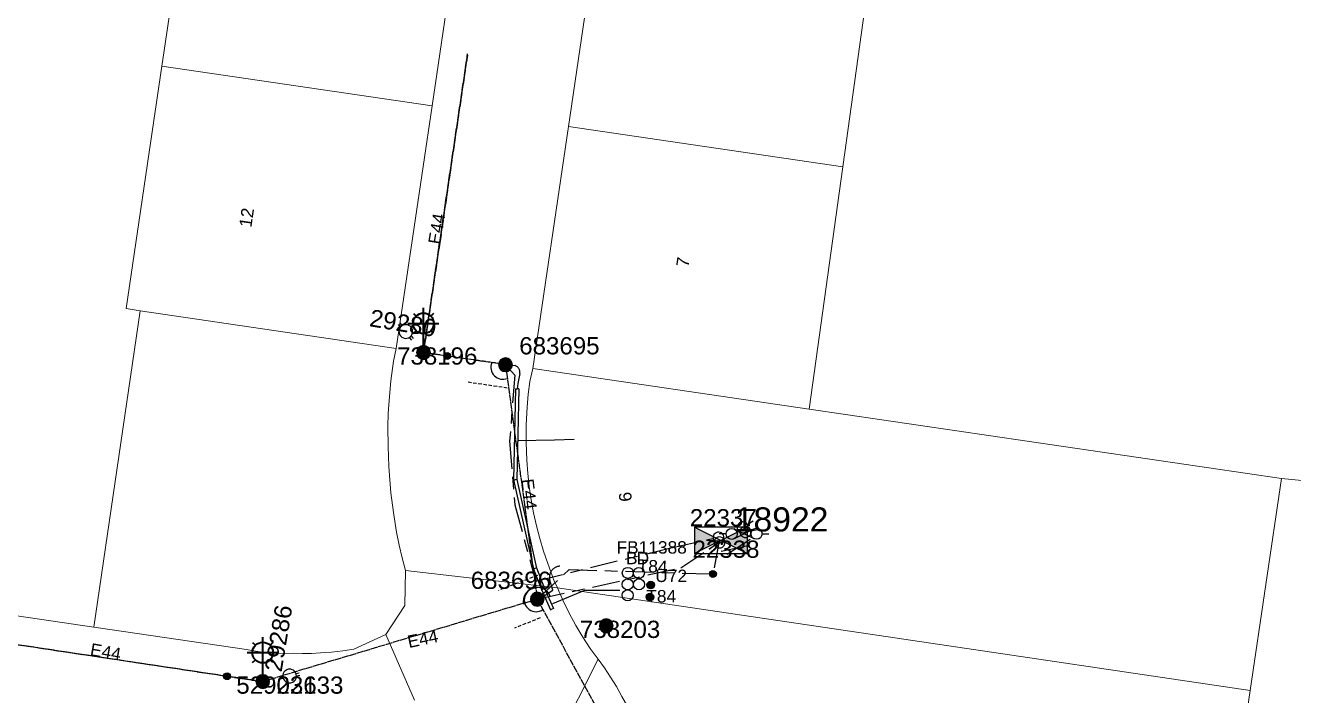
# Model space of a CAD drawing. Header units: metres. Extents: x 305195 to 306755, y 6261447 to 6263623.
# Drawn here: x 306261.3 to 306445.3, y 6262517.3 to 6262614.5 of the extents above; entities that cross this region are included whole.
import ezdxf
from ezdxf.enums import TextEntityAlignment as Align

# ---------------------------------------------------------------- set-up
doc = ezdxf.new("R2010")
doc.units = ezdxf.units.M
for name, pattern in [('Cable Exist OH', [1, 1, 0]), ('Cable Exist UG', [8.2, 4, -1.2, 1.8, -1.2]), ('DASHED', [0.75, 0.5, -0.25])]:
    doc.linetypes.add(name, pattern=pattern)
doc.layers.get('0').update_dxf_attribs({"color": 6})
for name, color, linetype, lineweight in [('Cadastre Buildings_SP_EXT', 9, 'Continuous', 5), ('Cadastre Land Parcels_SP_EXT', 9, 'Continuous', 5), ('Cadastre Roads_SP_EXT', 9, 'Continuous', 5)]:
    doc.layers.add(name, color=color, linetype=linetype, lineweight=lineweight)
for name, color, linetype in [('Duct_SP_EXT', 7, 'Continuous'), ('Equip_HV_EXT', 7, 'Continuous'), ('Equip_LV_EXT', 7, 'Continuous'), ('Equip_SP_HV_EXT', 7, 'Continuous'), ('Equip_SP_LV_EXT', 7, 'Continuous'), ('Equip_SP_SL_EXT', 7, 'Continuous'), ('Mains_HV_EXT', 7, 'Continuous'), ('Mains_LV_EXT', 7, 'Continuous'), ('Sub_SP_EXT', 7, 'Continuous'), ('SupportsOH_SP_TR_HV_LV_SL_EXT', 7, 'Continuous'), ('Trench_SP_EXT', 7, 'Continuous')]:
    doc.layers.add(name, color=color, linetype=linetype)
doc.layers.add('UNKNOWN_FEATURES', color=1, linetype='DASHED', plot=False)
doc.styles.add('iecARIAL', font='arial.ttf', dxfattribs={"height": 2})
doc.styles.add('POLE_LABEL', font='arial.ttf')
doc.styles.get("Standard").update_dxf_attribs({"font": 'arial.ttf'})
doc.styles.add('SWITCH_LABEL', font='arial.ttf', dxfattribs={"height": 2.5})

# ---------------------------------------------------------------- blocks, each defined once
blk = doc.blocks.new('SUB_PADMOUNT_EXT')
for points in [[(0, 0), (-3.84, 1.92), (-3.84, -1.92)], [(0, 0), (3.84, 1.92), (3.84, -1.92)]]:
    blk.add_hatch(color=256).paths.add_polyline_path(points)
for p, q in [((3.84, 1.92), (-3.84, -1.92)), ((-3.84, 1.92), (3.84, -1.92))]:
    blk.add_line(p, q)
blk.add_lwpolyline([(-3.84, -1.92), (3.84, -1.92), (3.84, 1.92), (-3.84, 1.92)], close=True)
for tag, height, flags, p in [('ASSET_NUM', 3.5, 8, (2, 2)), ('STREET_CODE', 0.2, 9, (1.5, 0)), ('CONSTRUCTED_VOLTAGE', 0.2, 9, (1.5, -0.2)), ('OPERATING_VOLTAGE', 0.2, 9, (1.5, -0.6)), ('ORIENTATION', 0.2, 9, (1.5, -0.8)), ('OWNED_BY', 0.2, 9, (1.5, -1)), ('OPERATED_BY', 0.2, 9, (1.5, -1.2)), ('SECONDARY_VOLTAGE', 0.2, 9, (1.5, -1.6)), ('STATE', 0.2, 9, (1.5, -1.8)), ('NO_PHASES', 0.2, 9, (1.5, -0.4)), ('MAINTAINED_BY', 0.2, 9, (1.5, -1.4)), ('SUBSTATION_TYPE', 0.2, 9, (1.5, -2.2)), ('STREETNAME', 0.2, 9, (1.5, -3)), ('SUBURB', 0.2, 9, (1.5, -3.2)), ('Z', 0.2, 1, (1.5, -3.6)), ('PARENT', 0.2, 9, (1.5, -2)), ('USAGE', 0.2, 9, (1.5, -2.4)), ('LEGEND', 0.2, 9, (1.5, -2.6)), ('LOCATION', 0.2, 9, (1.5, -2.8)), ('NOTES', 0.2, 9, (1.5, -3.4))]:
    blk.add_attdef(tag, text='', height=height, dxfattribs=dict(flags=flags)).set_placement(p, align=Align.MIDDLE_LEFT)
blk = doc.blocks.new('DUCT_EXT')
blk.add_circle((0, 0.8), 0.8)
at = {"flags": 1}
blk.add_attdef('Z', (0, 0), '', height=0.2, dxfattribs=at)
at = {"flags": 9}
for tag, p in [('DUCT_CODE', (0, 0)), ('XSECT_TYPE', (0, -0.2)), ('STATE', (0, -0.6)), ('FB_REFERENCE', (0, -0.4)), ('NOTES', (0, -0.8))]:
    blk.add_attdef(tag, text='', height=0.2, dxfattribs=at).set_placement(p, align=Align.MIDDLE_LEFT)
blk = doc.blocks.new('LV_OH_LINKS_OPEN_EXT')
for p, q in [((-0.17, 4.97), (-0.17, 5.46)), ((0.17, 4.97), (0.17, 5.46)), ((-0.17, 3), (-0.17, 2.5)), ((0.17, 3), (0.17, 2.5))]:
    blk.add_line(p, q)
blk.add_lwpolyline([(0, 2.99, 1), (0, 4.98, 1)], format="xyb", close=True)
at = {"flags": 9}
for tag, p in [('ACTUAL_STATUS', (0, 0)), ('CONSTRUCTED_VOLTAGE', (0, -0.2)), ('OPERATING_VOLTAGE', (0, -0.6)), ('ORIENTATION', (0, -0.8)), ('OWNED_BY', (0, -1)), ('STATE', (0, -1.2)), ('SWITCH_TYPE', (0, -1.4)), ('NO_PHASES', (0, -0.4)), ('USAGE', (0, -1.6)), ('LEGEND', (0, -1.8)), ('NOTES', (0, -2))]:
    blk.add_attdef(tag, text='', height=0.2, dxfattribs=at).set_placement(p, align=Align.MIDDLE_LEFT)
at = {"flags": 1}
blk.add_attdef('Z', (0, 0), '', height=0.2, dxfattribs=at)
blk = doc.blocks.new('SL_LANTERN_EXT')
at = {"lineweight": 40}
for p, q in [((-1.46, 5.68), (-1.06, 5.28)), ((0, 1.97), (0, 6.47)), ((1.46, 5.68), (1.06, 5.28)), ((-2.25, 4.22), (2.25, 4.22)), ((-1.46, 2.76), (-1.06, 3.16)), ((0, 0), (0, 2.72)), ((1.46, 2.76), (1.06, 3.16))]:
    blk.add_line(p, q, dxfattribs=at)
blk.add_circle((0, 4.22), 1.5, dxfattribs=at)
at = {"style": 'iecARIAL', "flags": 8}
blk.add_attdef('ASSET_NUM', (1.5, 1.5), '', height=2.5, dxfattribs=at)
for tag, p, height, flags in [('OPERATING_VOLTAGE', (0.98, -1.65), 0.2, 9), ('ORIENTATION', (0.98, -1.85), 0.2, 9), ('CONSTRUCTED_VOLTAGE', (0.98, -0.65), 0.2, 9), ('CONTROL_TYPE', (0.98, -0.85), 0.2, 9), ('LANTERN_PURPOSE', (0.98, -1.05), 0.2, 9), ('LANTERN_TYPE', (0.98, -1.25), 0.2, 9), ('NO_PHASES', (0.98, -1.45), 0.2, 9), ('LNUMBER', (2.18, -3.25), 2.5, 8), ('OWNED_BY', (0.98, -2.05), 0.2, 9), ('STATE', (0.98, -2.25), 0.2, 9), ('USAGE', (0.98, -2.45), 0.2, 9), ('CEXIST', (0.98, -2.65), 0.2, 9), ('CNEW', (0.98, -2.85), 0.2, 9), ('CNUMBER', (0.98, -3.05), 0.2, 9), ('CREMOVE', (0.98, -3.25), 0.2, 9), ('CREPLACE', (0.98, -3.45), 0.2, 9), ('LKINGHEIGHT', (0.98, -3.65), 0.2, 9), ('LBRACKET', (0.98, -3.85), 0.2, 9), ('LBRACKETVOCAB', (0.98, -4.05), 0.2, 9), ('LCATEGORY', (0.98, -4.25), 0.2, 9), ('LCHARGE1', (0.98, -4.45), 0.2, 9), ('LCHARGE1PERCENT', (0.98, -4.65), 0.2, 9), ('LCHARGE2', (0.98, -4.85), 0.2, 9), ('LCHARGE2PERCENT', (0.98, -5.05), 0.2, 9), ('LCHARGE3', (0.98, -5.25), 0.2, 9), ('LCHARGE3PERCENT', (0.98, -5.45), 0.2, 9), ('LEXIST', (0.98, -5.65), 0.2, 9), ('LLAMP', (0.98, -5.85), 0.2, 9), ('LLAMPVOCAB', (0.98, -6.05), 0.2, 9), ('LMAST', (0.98, -6.25), 0.2, 9), ('LMASTVOCAB', (0.98, -6.45), 0.2, 9), ('LNEW', (0.98, -6.65), 0.2, 9), ('LANTNUMBER', (0.98, -6.85), 0.2, 9), ('LOUTREACH', (0.98, -7.25), 0.2, 9), ('LOUTREACHVOCAB', (0.98, -7.45), 0.2, 9), ('STREETNAME', (0.98, -9.25), 0.2, 9), ('LRATECODE', (0.98, -7.65), 0.2, 9), ('LREMOVE', (0.98, -7.85), 0.2, 9), ('LREPLACE', (0.98, -8.05), 0.2, 9), ('LTYPE', (0.98, -8.25), 0.2, 9), ('LTYPEVOCAB', (0.98, -8.45), 0.2, 9), ('LEGEND', (0.98, -8.65), 0.2, 9), ('LOCATION', (0.98, -8.85), 0.2, 9), ('NOTES', (0.98, -9.05), 0.2, 9), ('SUBURB', (0.98, -9.45), 0.2, 1)]:
    blk.add_attdef(tag, p, '', height=height, dxfattribs=dict(flags=flags))
blk = doc.blocks.new('POLE_EXT')
blk.add_hatch(color=256).paths.add_polyline_path([(-1, 0, 1), (1, 0, 1)])
blk.add_lwpolyline([(-1, 0, 1), (1, 0, 1)], format="xyb", close=True)
for tag, height, flags, p in [('pNumber', 2.5, 8, (-17.84, 2.07)), ('OWNED_BY', 0.2, 9, (1.35, -0.4)), ('SPECIAL_USE', 0.2, 9, (1.35, -0.8)), ('STATE', 0.2, 9, (1.35, -1)), ('cLV', 0.2, 9, (1.35, -1.4)), ('hDepth', 0.2, 9, (1.35, -1.6)), ('hDia', 0.2, 9, (1.35, -1.8)), ('PARENT', 0.2, 9, (1.35, -0.6)), ('USAGE', 0.2, 9, (1.35, -1.2)), ('cHV', 0.2, 9, (1.35, -2)), ('cLinedev', 0.2, 9, (1.35, -3.4)), ('LBRACKET', 0.2, 9, (1.35, -2.2)), ('LExisting', 0.2, 9, (1.35, -2.4)), ('LANTNUMBER', 0.2, 9, (1.35, -2.6)), ('LOther', 0.2, 9, (1.35, -2.8)), ('LRemove', 0.2, 9, (1.35, -3)), ('LEGEND', 0.2, 9, (1.35, -3.2)), ('LOCATION', 0.2, 9, (1.35, -3.6)), ('pExisting', 0.2, 9, (1.35, -3.8)), ('pFooting', 0.2, 9, (1.35, -4.4)), ('pNew', 0.2, 9, (1.35, -4.6)), ('pRelocate', 0.2, 9, (1.35, -5)), ('pRemove', 0.2, 9, (1.35, -5.2)), ('pReplace', 0.2, 9, (1.35, -5.4)), ('pStay', 0.2, 9, (1.35, -5.6)), ('PFNUMBER', 0.2, 9, (1.35, -4)), ('NEWPFNUMBER', 0.2, 9, (1.35, -4.2)), ('pType', 0.2, 9, (1.35, -5.8)), ('cspan', 0.2, 9, (1.35, -6)), ('STREETNAME', 0.2, 9, (1.35, -6.2)), ('SUBURB', 0.2, 9, (1.35, -6.4)), ('OPERATED_BY', 0.2, 9, (1.36, -7.01)), ('NOTES', 0.2, 9, (1.35, -6.6)), ('MAINTAINED_BY', 0.2, 9, (1.36, -6.81))]:
    blk.add_attdef(tag, text='', height=height, dxfattribs=dict(flags=flags)).set_placement(p, align=Align.MIDDLE_LEFT)
at = {"style": 'POLE_LABEL'}
for tag, height, flags, p in [('ASSET_NUM', 2.5, 8, (2, 2)), ('STRUCTURE_PLANT_NUMBER', 0.2, 9, (1.35, 0.03)), ('STREET_CODE', 0.2, 9, (1.35, -0.2))]:
    blk.add_attdef(tag, text='', height=height, dxfattribs=dict(at, flags=flags)).set_placement(p, align=Align.MIDDLE_LEFT)
at = {"flags": 1}
blk.add_attdef('Z', (1.35, -7.33), '', height=0.2, dxfattribs=at)
blk = doc.blocks.new('LV_UG_DFUSE_CLOSED_EXT')
for points in [[(1, 0), (0, 0)], [(5.04, 0.73), (2.16, -0.72)], [(5.05, -0.71), (2.16, 0.72)], [(6.2, 0.01), (7.2, 0.01)]]:
    blk.add_lwpolyline(points)
for centre in [(1.8, 0), (5.4, 0.01)]:
    blk.add_circle(centre, 0.8)
at = {"flags": 9}
for tag, p in [('ACTUAL_STATUS', (0, 0)), ('CONSTRUCTED_VOLTAGE', (0, -0.2)), ('OPERATING_VOLTAGE', (0, -0.6)), ('ORIENTATION', (0, -0.8)), ('STATE', (0, -1)), ('SWITCH_TYPE', (0, -1.2)), ('NO_PHASES', (0, -0.4)), ('USAGE', (0, -1.4)), ('NOTES', (0, -1.6))]:
    blk.add_attdef(tag, text='', height=0.2, dxfattribs=at).set_placement(p, align=Align.MIDDLE_LEFT)
at = {"flags": 1}
blk.add_attdef('Z', (0, 0), '', height=0.2, dxfattribs=at)
blk = doc.blocks.new('HV_USL_CLOSED_EXT')
blk.add_line((2.4, 5.5), (-2.4, 5.5))
blk.add_lwpolyline([(1.44, 5.5, 0.414214), (0, 6.94, 0.414214), (-1.44, 5.5)], format="xyb")
for tag, height, flags, p in [('ASSET_NUM', 2.5, 8, (2, 2)), ('STREET_CODE', 0.2, 9, (1.5, 0)), ('ACTUAL_STATUS', 0.2, 9, (1.5, -0.2)), ('CONSTRUCTED_VOLTAGE', 0.2, 9, (1.5, -0.4)), ('OPERATING_VOLTAGE', 0.2, 9, (1.5, -0.8)), ('ORIENTATION', 0.2, 9, (1.5, -1)), ('OWNED_BY', 0.2, 9, (1.5, -1.2)), ('OPERATED_BY', 0.2, 9, (1.5, -1.4)), ('STATE', 0.2, 9, (1.5, -1.8)), ('NO_PHASES', 0.2, 9, (1.5, -0.6)), ('MAINTAINED_BY', 0.2, 9, (1.5, -1.6)), ('SWITCH_TYPE', 0.2, 9, (1.5, -2)), ('STREETNAME', 0.2, 9, (1.5, -2.8)), ('SUBURB', 0.2, 9, (1.5, -3)), ('Z', 0.2, 1, (1.5, -3.6)), ('USAGE', 0.2, 9, (1.5, -2.2)), ('LEGEND', 0.2, 9, (1.5, -2.4)), ('LOCATION', 0.2, 9, (1.5, -2.6)), ('NOTES', 0.2, 9, (1.5, -3.2)), ('LABEL_ALIGNMENT', 0.2, 9, (1.5, -3.4))]:
    blk.add_attdef(tag, text='', height=height, dxfattribs=dict(flags=flags)).set_placement(p, align=Align.MIDDLE_LEFT)
blk = doc.blocks.new('SWG_HOLEC_SU_EXT')
blk.add_line((1.8, -2), (5.8, -2))
for points in [[(1, 0), (0, 0)], [(6.6, 0), (7.6, 0)]]:
    blk.add_lwpolyline(points)
for points in [[(1.8, -0.8, 1), (1.8, 0.8, 1)], [(5.8, -0.8, 1), (5.8, 0.8, 1)]]:
    blk.add_lwpolyline(points, format="xyb", close=True)
at = {"style": 'SWITCH_LABEL', "flags": 8}
blk.add_attdef('ASSET_NUM', text='', height=2.5, rotation=179.9544, dxfattribs=at).set_placement((-2.4, 0), align=Align.MIDDLE_LEFT)
at = {"flags": 1}
blk.add_attdef('Z', (0, 0), '', height=0.2, dxfattribs=at)
at = {"flags": 9}
for tag, p in [('ACTUAL_STATUS', (0, -0.4)), ('CONSTRUCTED_VOLTAGE', (0, -0.6)), ('OPERATING_VOLTAGE', (0, -1)), ('ORIENTATION', (0, -1.2)), ('OWNED_BY', (0, -1.4)), ('STATE', (0, -1.8)), ('NO_PHASES', (0, -0.8)), ('PARENT', (0, -1.6)), ('SWITCH_TYPE', (0, -2)), ('STREETNAME', (0, -2.6)), ('SUBURB', (0, -2.8)), ('USAGE', (0, -2.2)), ('LOCATION', (0, -2.4)), ('NOTES', (0, -3))]:
    blk.add_attdef(tag, text='', height=0.2, dxfattribs=at).set_placement(p, align=Align.MIDDLE_LEFT)
at = {"style": 'SWITCH_LABEL', "flags": 9}
blk.add_attdef('STREET_CODE', text='', height=0.2, dxfattribs=at).set_placement((0, -0.2), align=Align.MIDDLE_LEFT)
blk = doc.blocks.new('CABLE_LARGE_EXT')
h = blk.add_hatch(color=256)
edge = h.paths.add_edge_path()
edge.add_arc((0, 0.55), 0.55, 0, 360)
blk.add_circle((0, 0.55), 0.55)
at = {"flags": 1}
blk.add_attdef('Z', (0, 0), '', height=0.2, dxfattribs=at)
at = {"flags": 9}
for tag, p in [('COND_CODE', (0, 0)), ('STATE', (0, -0.4)), ('XSECT_SIZE', (0, -0.6)), ('FB_REFERENCE', (0, -0.2)), ('NOTES', (0, -0.8))]:
    blk.add_attdef(tag, text='', height=0.2, dxfattribs=at).set_placement(p, align=Align.MIDDLE_LEFT)
blk = doc.blocks.new('CONNECTOR_NODE_EXT')
h = blk.add_hatch(color=256)
edge = h.paths.add_edge_path()
edge.add_arc((0, 0), 0.5, 0, 360)
blk.add_circle((0, 0), 0.5)
at = {"flags": 1}
blk.add_attdef('Z', (0, 0), '', height=0.2, dxfattribs=at)
at = {"flags": 9}
for tag, p in [('CONNECTOR_TYPE', (0, 0)), ('CONSTRUCTED_VOLTAGE', (0, -0.2)), ('OPERATING_VOLTAGE', (0, -0.6)), ('ORIENTATION', (0, -0.8)), ('SUBTYPE', (0, -1)), ('NO_PHASES', (0, -0.4)), ('USAGE', (0, -1.2)), ('NOTES', (0, -1.4))]:
    blk.add_attdef(tag, text='', height=0.2, dxfattribs=at).set_placement(p, align=Align.MIDDLE_LEFT)

msp = doc.modelspace()

# ---------------------------------------------------------------- linework, layer by layer
at = {"layer": 'Cadastre Buildings_SP_EXT', "linetype": 'Continuous'}
msp.add_lwpolyline([(306305.73, 6262523.58), (306307.35, 6262523.76), (306308.97, 6262524.01), (306313.58, 6262526.13), (306316.36, 6262530.37), (306316.45, 6262535.44), (306315.96, 6262537.28), (306315.53, 6262539.13), (306315.16, 6262541.01), (306314.71, 6262543.85), (306314.34, 6262546.7), (306314.15, 6262548.61), (306314.02, 6262550.53), (306313.91, 6262553.41), (306313.89, 6262556.29), (306313.95, 6262558.2), (306314.06, 6262560.12), (306314.34, 6262562.97), (306314.7, 6262565.81), (306315.11, 6262567.66), (306277.94, 6262573.11), (306271.23, 6262527.21), (306293.36, 6262523.99), (306294.71, 6262523.73), (306296.07, 6262523.54), (306297.44, 6262523.42), (306298.81, 6262523.38), (306300.18, 6262523.42), (306301.49, 6262523.37), (306302.8, 6262523.4), (306304.11, 6262523.5), (306305.73, 6262523.58)], close=True, dxfattribs=at)
at = {"layer": 'Cadastre Land Parcels_SP_EXT', "linetype": 'Continuous'}
for points in [[(306281.11, 6262608.59), (306286.3, 6262643.76), (306290.63, 6262673.14), (306199.16, 6262686.6), (306217.03, 6262807.88), (306193.63, 6262811.13), (306189.36, 6262782.14), (306161.1, 6262590.28), (306148.31, 6262592.16), (306148.26, 6262592.17), (306143.71, 6262592.85), (306135.32, 6262594.11), (306128.62, 6262548.29), (306136.63, 6262547.08), (306140.88, 6262546.44), (306141.62, 6262546.33), (306194.37, 6262538.54), (306271.23, 6262527.21), (306277.94, 6262573.11), (306275.95, 6262573.43), (306281.11, 6262608.59)], [(306477.08, 6262772.08), (306405.96, 6262781.95), (306389.66, 6262664.46), (306384.77, 6262629.23), (306379.88, 6262594), (306375, 6262558.85), (306443.53, 6262548.76), (306447, 6262548.45), (306477.08, 6262772.08)], [(306320.29, 6262602.86), (306281.11, 6262608.59), (306275.95, 6262573.43), (306277.94, 6262573.11), (306315.11, 6262567.66), (306320.29, 6262602.86)], [(306379.88, 6262594), (306340.08, 6262599.87), (306334.9, 6262564.75), (306375, 6262558.85), (306379.88, 6262594)], [(306375, 6262558.85), (306334.9, 6262564.75), (306334.5, 6262562.88), (306334.26, 6262561), (306334.08, 6262559.11), (306333.97, 6262556.55), (306333.95, 6262554), (306334.02, 6262551.45), (306334.17, 6262549.53), (306334.39, 6262547.62), (306334.67, 6262545.71), (306335.03, 6262543.82), (306335.44, 6262541.94), (306335.93, 6262540.08), (306336.47, 6262538.24), (306337.08, 6262536.43), (306337.5, 6262535.23), (306337.97, 6262534.05), (306338.47, 6262532.9), (306438.97, 6262518.02), (306443.53, 6262548.76), (306375, 6262558.85)], [(306438.97, 6262518.02), (306338.47, 6262532.9), (306339.3, 6262531.05), (306340.18, 6262529.24), (306341.14, 6262527.48), (306342.15, 6262525.78), (306343.23, 6262524.14), (306344.37, 6262522.56), (306345.31, 6262521.29), (306346.2, 6262519.96), (306347.05, 6262518.59), (306347.84, 6262517.17), (306349.01, 6262515.06), (306350.09, 6262512.89), (306350.76, 6262511.44), (306351.39, 6262509.94), (306351.95, 6262508.42), (306352.52, 6262506.92), (306353.03, 6262505.39), (306353.49, 6262503.84), (306354.08, 6262501.52), (306354.6, 6262499.16), (306434.42, 6262487.33), (306438.97, 6262518.02)]]:
    msp.add_lwpolyline(points, close=True, dxfattribs=at)
msp.add_lwpolyline([(306706.71, 6262386.21), (306708.91, 6262401.2), (306713.36, 6262431.51), (306717.81, 6262461.78), (306719.89, 6262475.98), (306722.24, 6262491.94), (306725.31, 6262512.86), (306726.64, 6262521.96), (306720.82, 6262522.95), (306600.25, 6262534.05), (306447, 6262548.45), (306447, 6262548.45), (306443.53, 6262548.76), (306438.97, 6262518.02), (306434.42, 6262487.33), (306429.86, 6262456.65), (306425.31, 6262425.97), (306420.76, 6262395.3), (306418.13, 6262377.38)], dxfattribs=at)
at = {"layer": 'Cadastre Roads_SP_EXT', "linetype": 'Continuous'}
for points in [[(306325.49, 6262638.03), (306320.29, 6262602.86), (306315.11, 6262567.66), (306314.7, 6262565.81), (306314.34, 6262562.97), (306314.06, 6262560.12), (306313.95, 6262558.21), (306313.89, 6262556.29), (306313.91, 6262553.41), (306314.02, 6262550.53), (306314.15, 6262548.61), (306314.34, 6262546.7), (306314.71, 6262543.85), (306315.16, 6262541.01), (306315.53, 6262539.13), (306315.96, 6262537.28), (306316.45, 6262535.44), (306325.66, 6262534.38), (306338.47, 6262532.9), (306337.97, 6262534.05), (306337.5, 6262535.23), (306337.08, 6262536.43), (306336.47, 6262538.24), (306335.93, 6262540.08), (306335.44, 6262541.94), (306335.03, 6262543.82), (306334.67, 6262545.71), (306334.39, 6262547.62), (306334.17, 6262549.53), (306334.02, 6262551.45), (306333.95, 6262554), (306333.97, 6262556.55), (306334.08, 6262559.11), (306334.26, 6262561), (306334.5, 6262562.88), (306334.9, 6262564.75), (306340.08, 6262599.87), (306345.27, 6262635.06)], [(306317.73, 6262516.62), (306313.58, 6262526.13), (306308.97, 6262524.01), (306307.35, 6262523.76), (306305.73, 6262523.58), (306304.11, 6262523.5), (306302.8, 6262523.4), (306301.49, 6262523.37), (306300.18, 6262523.42), (306298.81, 6262523.38), (306297.44, 6262523.42), (306296.07, 6262523.54), (306294.71, 6262523.73), (306293.36, 6262523.99), (306271.23, 6262527.21), (306194.37, 6262538.54)], [(306347.84, 6262517.17), (306347.05, 6262518.59), (306346.2, 6262519.96), (306345.31, 6262521.29), (306344.37, 6262522.56), (306338.63, 6262511.18)]]:
    msp.add_lwpolyline(points, dxfattribs=at)
at = {"layer": 'Duct_SP_EXT'}
for p, q in [((306332.39, 6262561.79), (306332.09, 6262548.57)), ((306332.39, 6262561.79), (306332.63, 6262561.78)), ((306332.87, 6262561.78), (306332.57, 6262548.62)), ((306332.87, 6262561.78), (306332.63, 6262561.78)), ((306332.09, 6262548.57), (306332.33, 6262548.6)), ((306332.09, 6262548.57), (306334.99, 6262535.67)), ((306332.57, 6262548.62), (306332.33, 6262548.6)), ((306332.57, 6262548.62), (306335.45, 6262535.78)), ((306334.99, 6262535.67), (306335.22, 6262535.73)), ((306335, 6262535.64), (306335.22, 6262535.73)), ((306335, 6262535.64), (306336.15, 6262532.66)), ((306335.44, 6262535.81), (306335.22, 6262535.73)), ((306335.45, 6262535.78), (306335.22, 6262535.73)), ((306335.44, 6262535.81), (306336.59, 6262532.84)), ((306336.15, 6262532.66), (306336.37, 6262532.75)), ((306336.59, 6262532.84), (306336.37, 6262532.75)), ((306336.59, 6262532.84), (306337.89, 6262529.93)), ((306336.15, 6262532.66), (306337.46, 6262529.74)), ((306337.46, 6262529.74), (306337.68, 6262529.84)), ((306337.89, 6262529.93), (306337.68, 6262529.84))]:
    msp.add_line(p, q, dxfattribs=at)
at = {"layer": 'Duct_SP_EXT', "linetype": 'Continuous'}
msp.add_lwpolyline([(306340.93, 6262554.42), (306338.06, 6262554.36), (306332.69, 6262554.25)], dxfattribs=at)
at = {"layer": 'Duct_SP_EXT'}
msp.add_lwpolyline([(306347.52, 6262532.54), (306342.41, 6262532.54), (306337.76, 6262530.58)], dxfattribs=at)
at = {"layer": 'Mains_HV_EXT', "linetype": 'Cable Exist OH'}
for points in [[(306330.94, 6262565.29), (306319.05, 6262567.06), (306325.45, 6262610.39)], [(306295.73, 6262519.31), (306185.25, 6262535.84)], [(306335.56, 6262531.27), (306295.73, 6262519.31)], [(306335.56, 6262531.27), (306348.55, 6262507.42)]]:
    msp.add_lwpolyline(points, dxfattribs=at)
at = {"layer": 'Mains_HV_EXT', "linetype": 'Cable Exist UG'}
for points in [[(306330.94, 6262565.29), (306332.28, 6262563.76), (306331.55, 6262554.19), (306332.3, 6262544.96), (306335.31, 6262533.91), (306355.18, 6262538.78), (306360.08, 6262539.84), (306361.96, 6262539.75)], [(306335.56, 6262531.27), (306356.36, 6262535.84), (306360.48, 6262538.53), (306362.2, 6262539.8)]]:
    msp.add_lwpolyline(points, dxfattribs=at)
at = {"layer": 'Mains_HV_EXT', "linetype": 'Continuous'}
msp.add_lwpolyline([(306337.45, 6262531.68, 0.925461), (306333.55, 6262530.55)], format="xyb", dxfattribs=at)
at = {"layer": 'Mains_LV_EXT', "linetype": 'Cable Exist OH'}
for points in [[(306325.42, 6262610.22), (306319.05, 6262567.06)], [(306322.49, 6262566.55), (306319.05, 6262567.06)], [(306330.94, 6262565.29), (306322.49, 6262566.55)], [(306330.94, 6262565.29), (306335.56, 6262531.27)], [(306335.56, 6262531.27), (306295.73, 6262519.31)], [(306335.56, 6262531.27), (306348.55, 6262507.42)], [(306244.91, 6262527.03), (306290.56, 6262520.1)], [(306290.56, 6262520.1), (306295.73, 6262519.31)]]:
    msp.add_lwpolyline(points, dxfattribs=at)
at = {"layer": 'Mains_LV_EXT', "linetype": 'Continuous'}
for points in [[(306328.96, 6262565.58, 0.666198), (306331.21, 6262563.31)], [(306335.34, 6262532.88, 1.344282), (306336.38, 6262529.76)]]:
    msp.add_lwpolyline(points, format="xyb", dxfattribs=at)
at = {"layer": 'Mains_LV_EXT', "linetype": 'Cable Exist UG'}
for points in [[(306361.96, 6262539.75), (306361.03, 6262534.93)], [(306335.56, 6262531.27), (306340.18, 6262535.58), (306361.03, 6262534.93)]]:
    msp.add_lwpolyline(points, dxfattribs=at)
at = {"layer": 'Trench_SP_EXT', "linetype": 'Cable Exist UG'}
for points in [[(306330.94, 6262565.29), (306332.35, 6262565.18)], [(306333.02, 6262564.03), (306332.73, 6262562.57), (306332.63, 6262561.78)]]:
    msp.add_lwpolyline(points, dxfattribs=at)
for points in [[(306332.35, 6262565.18, -0.369935), (306333.02, 6262564.03)], [(306335.56, 6262531.27, 0.165682), (306336.57, 6262531.76), (306336.57, 6262531.76), (306337.82, 6262532.59), (306337.34, 6262534.18), (306337.34, 6262534.18, -0.447105), (306338.81, 6262536.05)]]:
    msp.add_lwpolyline(points, format="xyb", dxfattribs=at)
at = {"layer": 'UNKNOWN_FEATURES'}
for points in [[(306326.05, 6262566.11), (306330.11, 6262565.51)], [(306325.52, 6262562.79), (306331.39, 6262561.93)], [(306335.59, 6262534.72), (306329.91, 6262532.54)], [(306335.98, 6262528.56), (306332.26, 6262527.07)]]:
    msp.add_lwpolyline(points, dxfattribs=at)

# ---------------------------------------------------------------- block references
at = {"layer": 'Duct_SP_EXT'}
for name, p in [('DUCT_EXT', (306348.69, 6262534.29)), ('DUCT_EXT', (306350.29, 6262534.28)), ('DUCT_EXT', (306348.68, 6262532.62)), ('DUCT_EXT', (306350.32, 6262532.62)), ('CABLE_LARGE_EXT', (306352.02, 6262532.77)), ('DUCT_EXT', (306348.66, 6262531.04)), ('CABLE_LARGE_EXT', (306351.9, 6262531.03))]:
    msp.add_blockref(name, p, dxfattribs=at)
at = {"layer": 'Equip_HV_EXT'}
ref = msp.add_blockref('SWG_HOLEC_SU_EXT', (306360.08, 6262539.84), dxfattribs=dict(at, rotation=11.75667421659662))
ref.add_attrib('ASSET_NUM', '22337', dxfattribs={"layer": '0', "height": 2.5, "style": 'SWITCH_LABEL'}).set_placement((306357.68, 6262541.09), align=Align.BOTTOM_LEFT)
ref = msp.add_blockref('SWG_HOLEC_SU_EXT', (306360.48, 6262538.53), dxfattribs=dict(at, rotation=32.92074669406628))
ref.add_attrib('ASSET_NUM', '22338', dxfattribs={"layer": '0', "height": 2.5, "style": 'SWITCH_LABEL'}).set_placement((306358.08, 6262539.78), align=Align.TOP_LEFT)
at = {"layer": 'Equip_LV_EXT'}
for name, p in [('CONNECTOR_NODE_EXT', (306322.49, 6262566.55)), ('LV_UG_DFUSE_CLOSED_EXT', (306361.96, 6262540.75)), ('CONNECTOR_NODE_EXT', (306361.03, 6262534.93)), ('CONNECTOR_NODE_EXT', (306290.56, 6262520.1))]:
    msp.add_blockref(name, p, dxfattribs=at)
at = {"layer": 'Equip_SP_HV_EXT'}
ref = msp.add_blockref('HV_USL_CLOSED_EXT', (306295.73, 6262519.31), dxfattribs=dict(at, rotation=191.7524076853104))
ref.add_attrib('ASSET_NUM', '22133', dxfattribs={"layer": '0', "height": 2.5}).set_placement((306297.73, 6262520.06), align=Align.TOP_LEFT)
at = {"layer": 'Equip_SP_LV_EXT'}
for p, rotation in [((306319.05, 6262567.06), 40.05552145464456), ((306295.73, 6262519.31), 281.7886326344398)]:
    msp.add_blockref('LV_OH_LINKS_OPEN_EXT', p, dxfattribs=dict(at, rotation=rotation))
at = {"layer": 'Equip_SP_SL_EXT'}
ref = msp.add_blockref('SL_LANTERN_EXT', (306319.05, 6262567.06), dxfattribs=at)
ref.add_attrib('ASSET_NUM', '29280', dxfattribs={"layer": '0', "height": 2.5, "rotation": 350.5261, "style": 'iecARIAL'}).set_placement((306320.55, 6262568.56), align=Align.BOTTOM_RIGHT)
ref = msp.add_blockref('SL_LANTERN_EXT', (306295.73, 6262519.31), dxfattribs=at)
ref.add_attrib('ASSET_NUM', '29286', dxfattribs={"layer": '0', "height": 2.5, "rotation": 80.6229, "style": 'iecARIAL'}).set_placement((306297.23, 6262520.81), align=Align.MIDDLE_LEFT)
at = {"layer": 'Sub_SP_EXT'}
ref = msp.add_blockref('SUB_PADMOUNT_EXT', (306362.2, 6262539.8), dxfattribs=at)
ref.add_attrib('ASSET_NUM', '18922', dxfattribs={"layer": '0', "height": 3.5}).set_placement((306364.2, 6262540.05), align=Align.BOTTOM_LEFT)
at = {"layer": 'SupportsOH_SP_TR_HV_LV_SL_EXT'}
ref = msp.add_blockref('POLE_EXT', (306319.05, 6262567.06), dxfattribs=at)
ref.add_attrib('ASSET_NUM', '738196', dxfattribs={"layer": '0', "height": 2.5, "style": 'POLE_LABEL'}).set_placement((306321.05, 6262567.81), align=Align.TOP_CENTER)
ref = msp.add_blockref('POLE_EXT', (306330.94, 6262565.29), dxfattribs=at)
ref.add_attrib('ASSET_NUM', '683695', dxfattribs={"layer": '0', "height": 2.5, "style": 'POLE_LABEL'}).set_placement((306332.94, 6262566.04), align=Align.BOTTOM_LEFT)
ref = msp.add_blockref('POLE_EXT', (306335.56, 6262531.27), dxfattribs=at)
ref.add_attrib('ASSET_NUM', '683696', dxfattribs={"layer": '0', "height": 2.5, "style": 'POLE_LABEL'}).set_placement((306337.56, 6262532.02), align=Align.BOTTOM_RIGHT)
ref = msp.add_blockref('POLE_EXT', (306345.57, 6262527.4), dxfattribs=at)
ref.add_attrib('ASSET_NUM', '738203', dxfattribs={"layer": '0', "height": 2.5, "style": 'POLE_LABEL'}).set_placement((306347.57, 6262528.15), align=Align.TOP_CENTER)
ref = msp.add_blockref('POLE_EXT', (306295.73, 6262519.31), dxfattribs=at)
ref.add_attrib('ASSET_NUM', '529036', dxfattribs={"layer": '0', "height": 2.5, "style": 'POLE_LABEL'}).set_placement((306297.73, 6262520.06), align=Align.TOP_CENTER)

# ---------------------------------------------------------------- texts
at = {"layer": 'Cadastre Land Parcels_SP_EXT'}
for s, rotation, p in [('12', 81.6034, (306294.08, 6262585.13)), ('7', 81.6414, (306357.47, 6262579.37)), ('9', 276.9032, (306347.35, 6262546.71))]:
    msp.add_text(s, height=1.8, rotation=rotation, dxfattribs=at).set_placement(p)
at = {"layer": 'Duct_SP_EXT'}
for s, p in [('FB11388', (306347.05, 6262537.89)), ('B', (306348.42, 6262536.35)), ('D', (306349.96, 6262536.35)), ('U72', (306352.67, 6262533.76)), ('T84', (306351.37, 6262530.8))]:
    msp.add_text(s, height=1.8, dxfattribs=at).set_placement(p)
at = {"layer": 'Mains_LV_EXT'}
for s, rotation, p in [('E44', 80.5239, (306321.49, 6262582.66)), ('E44', 276.6647, (306333.22, 6262548.64)), ('T84', 357.094, (306350.08, 6262535.27)), ('E44', 11.8249, (306316.94, 6262524.18)), ('E44', 350.249, (306270.6, 6262523.13))]:
    msp.add_text(s, height=1.8, rotation=rotation, dxfattribs=at).set_placement(p)

doc.saveas('drawing.dxf')
